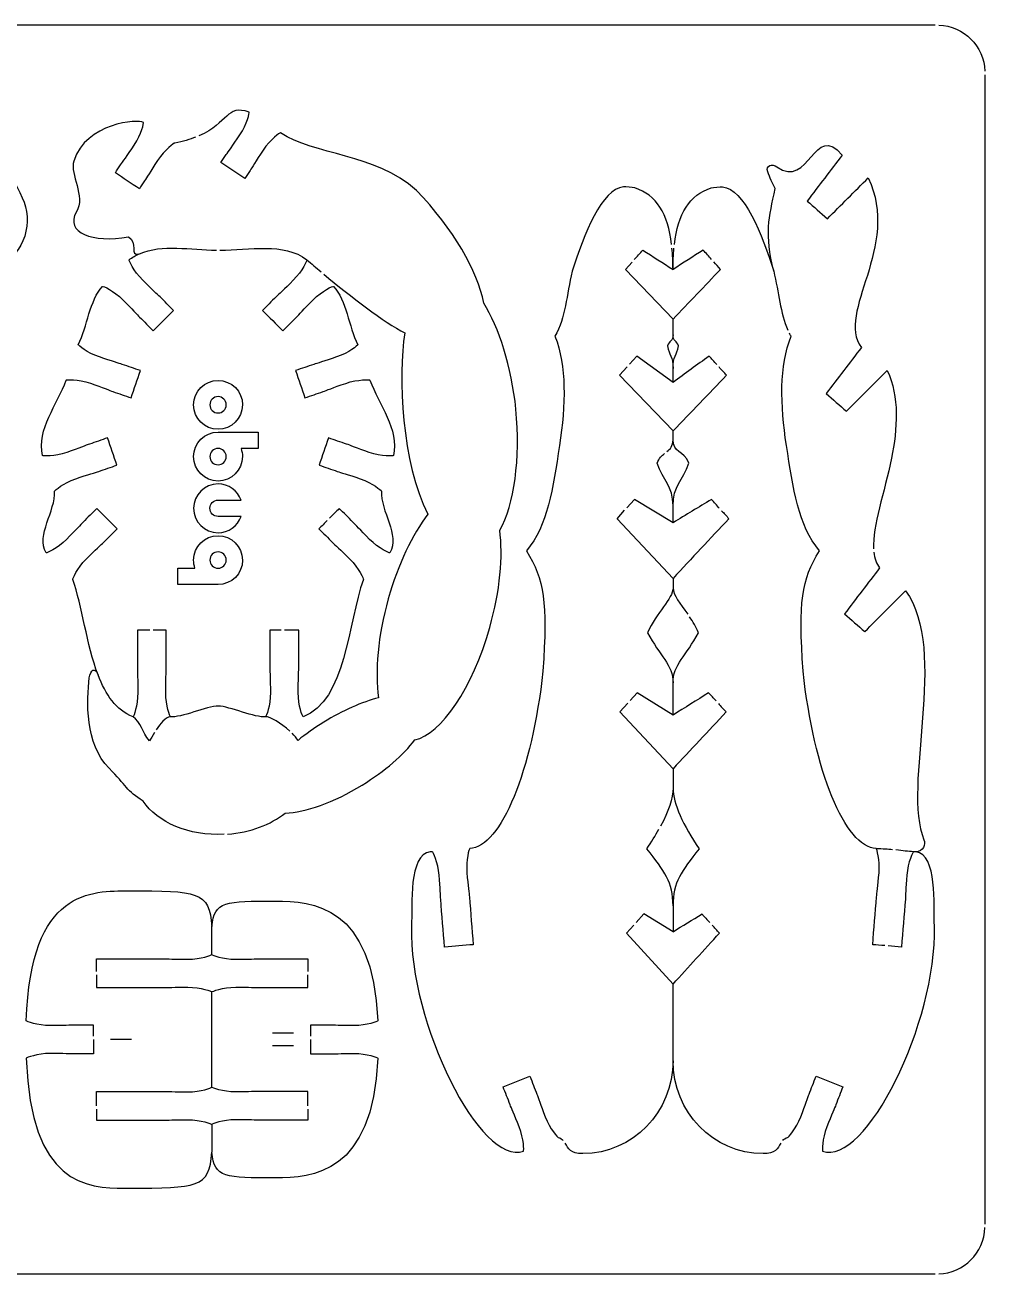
# Model space of a CAD drawing. Extents: x 192 to 412, y 182 to 312.
# Drawn here: x 311.8 to 411.7, y 181.8 to 311.8 of the extents above; entities that cross this region are included whole.
import ezdxf

# ---------------------------------------------------------------- set-up
doc = ezdxf.new("R2010")
doc.units = 0
doc.header["$MEASUREMENT"] = 0
doc.layers.add('DEFAULT', color=7, linetype='CONTINUOUS')

msp = doc.modelspace()

# ---------------------------------------------------------------- linework, layer by layer
at = {"layer": 'DEFAULT', "color": 1}
for points in [[(406.57, 311.81), (196.92, 311.81)], [(411.75, 186.99), (411.75, 306.64)], [(379.26, 281.18), (374.3, 286.38), (374.99, 287.14)], [(379.26, 274.62), (375.49, 277.35), (374.74, 276.51)], [(379.26, 269.57), (373.68, 275.35), (374.5, 276.25)], [(379.26, 260.01), (375.25, 262.43), (374.46, 261.55)], [(379.26, 254.22), (373.44, 260.43), (374.22, 261.3)], [(379.26, 239.99), (375.54, 242.3), (374.8, 241.49)], [(379.26, 234.39), (373.73, 240.31), (374.57, 241.23)], [(379.26, 217.44), (376.23, 219.29), (375.41, 218.39)], [(331.24, 215.07), (331.24, 217.97)], [(379.26, 211.99), (374.42, 217.3), (375.18, 218.13)], [(331.24, 197.37), (331.24, 194.48)], [(406.57, 181.81), (196.92, 181.81)]]:
    msp.add_lwpolyline(points, dxfattribs=at)
at = {"layer": 'DEFAULT', "color": 7}
for points in [[(339.75, 206.88), (337.57, 206.88)], [(322.89, 206.22), (320.71, 206.22)], [(339.75, 205.56), (337.57, 205.56)]]:
    msp.add_lwpolyline(points, dxfattribs=at)
at = {"layer": 'DEFAULT', "color": 1}
for points in [[(406.92, 311.81), (409.54, 311.72), (411.65, 309.61), (411.74, 306.99)], [(341.15, 287.37), (341.61, 286.97), (342.11, 286.55), (342.63, 286.12)], [(378.63, 267.42), (378.98, 267.69), (379.26, 267.97), (379.26, 268.65)], [(326.94, 239.82), (326.38, 239.75), (325.88, 239.11), (325.46, 238.47)], [(339.35, 238.33), (338.47, 239.12), (337.3, 239.86), (336.84, 239.82)], [(379.26, 232.4), (379.26, 231.33), (378.78, 229.95), (377.97, 228.43)], [(400.42, 226.1), (401.09, 226.1), (401.64, 226.06), (402.12, 226.01)], [(406.92, 181.82), (409.55, 181.91), (411.65, 184.02), (411.74, 186.64)]]:
    msp.add_open_spline(points, degree=3, dxfattribs=at)
for points, knots in [([(332.88, 227.6), (335.26, 227.77), (337.37, 228.59), (338.89, 229.79), (340.96, 229.85), (343.94, 230.88), (346.91, 232.71), (349.28, 234.17), (351.2, 235.85), (352.38, 237.4), (355.13, 238.01), (358.4, 242.8), (360.18, 249.12), (361.26, 252.93), (361.58, 256.54), (361.22, 259.23), (362.73, 261.87), (363.4, 266.66), (362.9, 271.82), (362.47, 276.23), (361.11, 280.38), (359.56, 282.87), (358.92, 286.2), (356.41, 290.58), (352.55, 294.6), (348.26, 298.44), (341.87, 298.27), (338.39, 300.59), (338.34, 300.61), (337.35, 299.93), (336.58, 298.78), (335.82, 297.63), (335.43, 296.95), (335.24, 296.67), (335.06, 296.39), (334.88, 296.11), (334.69, 295.83), (333.86, 296.39), (333.03, 296.94), (332.19, 297.49), (332.38, 297.77), (332.56, 298.05), (332.74, 298.33), (332.94, 298.61), (333.4, 299.23), (334.17, 300.38), (334.93, 301.53), (335.18, 302.71), (335.13, 302.74), (332.7, 303.57), (333.07, 301.64), (329.88, 300.27)], [0, 0, 0, 0, 1, 1, 1, 2, 2, 2, 3.01, 3.01, 3.01, 4.01, 4.01, 4.01, 5.01, 5.01, 5.01, 6.01, 6.01, 6.01, 7.01, 7.01, 7.01, 8.01, 8.01, 8.01, 9.01, 9.01, 9.01, 10.01, 10.01, 10.01, 11.01, 11.01, 11.01, 13.841213, 13.841213, 13.841213, 22.340342, 22.340342, 22.340342, 25.168501, 25.168501, 25.168501, 26.168501, 26.168501, 26.168501, 27.168501, 27.168501, 27.168501, 28.168501, 28.168501, 28.168501, 28.168501]), ([(329.55, 300.14), (328.96, 299.91), (328.25, 299.69), (327.39, 299.52), (327.34, 299.55), (326.35, 298.86), (325.59, 297.71), (324.83, 296.56), (324.44, 295.89), (324.25, 295.6), (324.06, 295.32), (323.88, 295.05), (323.7, 294.77), (322.86, 295.32), (322.03, 295.87), (321.2, 296.43), (321.38, 296.71), (321.56, 296.98), (321.75, 297.26), (321.94, 297.55), (322.41, 298.17), (323.17, 299.32), (323.94, 300.47), (324.18, 301.65), (324.13, 301.68), (323.59, 302.04), (318.13, 301.64), (316.87, 297.65), (316.43, 296.26), (318.13, 294), (317.15, 292.36), (315.88, 290.23), (318.85, 289.06), (322.56, 289.77), (323.58, 289.2), (322.63, 287.7), (323.68, 287.99), (323.68, 287.99), (323.69, 288), (323.7, 288)], [0, 0, 0, 0, 1.041373, 1.041373, 1.041373, 2.082746, 2.082746, 2.082746, 3.124119, 3.124119, 3.124119, 6.070729, 6.070729, 6.070729, 14.929302, 14.929302, 14.929302, 17.880803, 17.880803, 17.880803, 18.922176, 18.922176, 18.922176, 19.963549, 19.963549, 19.963549, 21.004922, 21.004922, 21.004922, 22.046295, 22.046295, 22.046295, 23.087668, 23.087668, 23.087668, 24.129041, 24.129041, 24.129041, 25.170414, 25.170414, 25.170414, 25.170414]), ([(389.74, 286.19), (388.79, 290.08), (389.23, 291.74), (389.91, 294.78), (389.6, 295.34), (389.34, 295.93), (389.12, 296.54), (388.9, 297.18), (389.58, 297.41), (390.07, 297.06), (393.45, 294.64), (393.97, 301.85), (396.88, 298.27), (395.66, 296.68), (394.44, 295.09), (393.23, 293.49), (393.93, 292.88), (394.63, 292.26), (395.33, 291.65), (396.75, 293.07), (398.17, 294.48), (399.59, 295.9), (403, 288.71), (396.16, 281.91), (398.87, 278.24), (397.65, 276.64), (396.43, 275.05), (395.21, 273.46), (395.91, 272.84), (396.61, 272.23), (397.31, 271.61), (398.73, 273.03), (400.15, 274.45), (401.57, 275.86), (402.86, 273.15), (402.6, 269.71), (402.02, 266.74), (401.28, 263.13), (400.01, 259.71), (400.14, 257.29)], [0, 0, 0, 0, 1, 1, 1, 2, 2, 2, 3, 3, 3, 4, 4, 4, 21.048975, 21.048975, 21.048975, 28.992516, 28.992516, 28.992516, 46.042983, 46.042983, 46.042983, 47.042983, 47.042983, 47.042983, 64.091165, 64.091165, 64.091165, 72.019757, 72.019757, 72.019757, 89.067409, 89.067409, 89.067409, 90.067409, 90.067409, 90.067409, 91.067409, 91.067409, 91.067409, 91.067409]), ([(288.25, 288.29), (290.03, 294.71), (294.04, 300), (301.75, 298.46), (301.8, 298.48), (302.63, 297.61), (303.14, 296.33), (303.65, 295.04), (303.9, 294.3), (304.02, 293.98), (304.27, 293.36), (304.52, 292.74), (304.77, 292.12), (305.69, 292.49), (306.62, 292.87), (307.55, 293.24), (307.3, 293.86), (307.06, 294.47), (306.81, 295.09), (306.68, 295.41), (306.35, 296.11), (305.84, 297.4), (305.33, 298.67), (305.32, 299.87), (305.38, 299.91), (308.4, 300.46), (310.1, 296.73), (311.51, 293.82), (312.65, 291.45), (311.91, 287.99), (308.89, 286.65), (307.78, 286.16), (306.1, 286.1), (305.24, 286.88)], [0, 0, 0, 0, 1, 1, 1, 2, 2, 2, 3, 3, 3, 8.675964, 8.675964, 8.675964, 17.173755, 17.173755, 17.173755, 22.846194, 22.846194, 22.846194, 23.846194, 23.846194, 23.846194, 24.846194, 24.846194, 24.846194, 25.846194, 25.846194, 25.846194, 26.846194, 26.846194, 26.846194, 27.846194, 27.846194, 27.846194, 27.846194]), ([(379.11, 288.95), (378.73, 292.17), (377.54, 294.15), (375.29, 294.85), (375, 294.94), (374.37, 294.98), (374.1, 294.96), (371.89, 294.82), (369.96, 289.98), (368.77, 286.19), (368.16, 283.68), (368.09, 281.37), (366.97, 279.42), (368.19, 276.33), (368.1, 272.31), (367.44, 268.04), (366.75, 263.59), (366.23, 259.68), (364, 257.09), (365.88, 254.05), (366.2, 251.8), (365.72, 244.56), (364.58, 234.23), (361.39, 226.25), (358.09, 226.1), (358.04, 226.09), (357.69, 224.94), (357.8, 223.56), (357.92, 222.18), (358.03, 221.41), (358.06, 221.07), (358.19, 219.41), (358.33, 217.75), (358.47, 216.09), (357.47, 216.01), (356.47, 215.93), (355.48, 215.84), (355.34, 217.5), (355.2, 219.16), (355.07, 220.82), (355.04, 221.17), (355.02, 221.94), (354.91, 223.32), (354.8, 224.69), (354.26, 225.77), (354.2, 225.77), (354.2, 225.77), (354.2, 225.77), (354.19, 225.77), (354.12, 225.76), (354.06, 225.76), (353.99, 225.76), (351.71, 225.47), (352.11, 220.18), (352.04, 218.02), (351.73, 207.97), (359.26, 192.96), (363.69, 194.61), (363.74, 194.63), (363.75, 195.83), (363.25, 197.12), (362.75, 198.41), (362.42, 199.12), (362.3, 199.44), (362.06, 200.06), (361.81, 200.68), (361.57, 201.3), (362.51, 201.66), (363.44, 202.02), (364.37, 202.39), (364.61, 201.76), (364.85, 201.14), (365.09, 200.52), (365.22, 200.2), (365.45, 199.46), (365.95, 198.17), (366.45, 196.89), (367.27, 196), (367.32, 196.03), (367.55, 195.97), (367.71, 195.85), (367.84, 195.7)], [0, 0, 0, 0, 1, 1, 1, 2, 2, 2, 3, 3, 3, 4, 4, 4, 5, 5, 5, 6, 6, 6, 7, 7, 7, 8, 8, 8, 9, 9, 9, 10, 10, 10, 24.167569, 24.167569, 24.167569, 32.665448, 32.665448, 32.665448, 46.832184, 46.832184, 46.832184, 47.832184, 47.832184, 47.832184, 48.832184, 48.832184, 48.832184, 48.862184, 48.862184, 48.862184, 49.862184, 49.862184, 49.862184, 50.862184, 50.862184, 50.862184, 51.862184, 51.862184, 51.862184, 52.862184, 52.862184, 52.862184, 53.862184, 53.862184, 53.862184, 59.52489, 59.52489, 59.52489, 68.019083, 68.019083, 68.019083, 73.682513, 73.682513, 73.682513, 74.682513, 74.682513, 74.682513, 75.682513, 75.682513, 75.682513, 76.682513, 76.682513, 76.682513, 76.682513]), ([(379.4, 288.95), (379.79, 292.17), (380.97, 294.15), (383.22, 294.85), (383.51, 294.94), (384.15, 294.98), (384.42, 294.96), (386.62, 294.82), (388.56, 289.98), (389.74, 286.19), (390.29, 283.94), (390.4, 281.85), (391.23, 280.04)], [0, 0, 0, 0, 1, 1, 1, 2, 2, 2, 3, 3, 3, 4, 4, 4, 4]), ([(324.78, 248.82), (324.35, 248.82), (323.92, 248.82), (323.49, 248.82), (323.49, 247.49), (323.49, 246.16), (323.49, 244.83), (323.49, 244.48), (323.54, 243.71), (323.54, 242.33), (323.54, 240.94), (323.1, 239.82), (323.04, 239.82), (321.28, 240.47), (320.19, 242.13), (319.4, 244.17), (318.2, 247.32), (317.74, 251.38), (316.76, 254.1), (316.72, 254.14), (317.19, 255.25), (318.17, 256.23), (319.15, 257.21), (319.73, 257.72), (319.97, 257.96), (320.45, 258.43), (320.92, 258.9), (321.39, 259.37), (320.68, 260.08), (319.98, 260.79), (319.27, 261.49), (318.8, 261.02), (318.33, 260.55), (317.85, 260.08), (317.61, 259.84), (317.1, 259.26), (316.12, 258.28), (315.14, 257.3), (314.04, 256.82), (313.99, 256.87), (312.94, 258.74), (314.98, 261.22), (314.88, 263.3), (314.88, 263.36), (315.79, 264.14), (317.08, 264.59), (318.39, 265.03), (319.14, 265.24), (319.47, 265.35), (320.1, 265.57), (320.73, 265.78), (321.36, 266), (321.03, 266.94), (320.71, 267.89), (320.39, 268.84), (319.76, 268.62), (319.13, 268.4), (318.5, 268.19), (318.17, 268.08), (317.46, 267.78), (316.15, 267.33), (314.84, 266.88), (313.64, 266.94), (313.62, 266.99), (313, 269.76), (315.18, 272.3), (316.07, 274.85), (316.09, 274.9), (317.29, 274.96), (318.6, 274.52), (319.91, 274.07), (320.62, 273.77), (320.95, 273.66), (321.58, 273.44), (322.21, 273.23), (322.84, 273.01), (323.16, 273.95), (323.49, 274.9), (323.81, 275.84), (323.18, 276.06), (322.55, 276.28), (321.92, 276.49), (321.6, 276.6), (320.85, 276.81), (319.54, 277.26), (318.25, 277.7), (317.34, 278.48), (317.34, 278.54), (318.29, 280.46), (318.52, 283.16), (319.87, 284.61), (319.91, 284.65), (321.02, 284.18), (321.99, 283.2), (322.97, 282.22), (323.48, 281.64), (323.73, 281.4), (324.2, 280.93), (324.67, 280.45), (325.14, 279.98), (325.85, 280.69), (326.55, 281.4), (327.26, 282.1), (326.79, 282.57), (326.32, 283.04), (325.85, 283.52), (325.6, 283.76), (325.02, 284.27), (324.05, 285.25), (323.07, 286.23), (322.59, 287.34), (322.63, 287.37), (322.97, 287.63), (323.32, 287.83), (323.68, 287.99), (323.68, 287.99), (323.69, 288), (323.7, 288), (326.06, 289.05), (329.03, 288.39), (331.73, 288.37)], [0, 0, 0, 0, 3.65, 3.65, 3.65, 14.981, 14.981, 14.981, 15.981, 15.981, 15.981, 16.981, 16.981, 16.981, 17.981, 17.981, 17.981, 18.981, 18.981, 18.981, 19.981, 19.981, 19.981, 20.981, 20.981, 20.981, 26.64493, 26.64493, 26.64493, 35.144353, 35.144353, 35.144353, 40.808283, 40.808283, 40.808283, 41.808283, 41.808283, 41.808283, 42.808283, 42.808283, 42.808283, 43.808283, 43.808283, 43.808283, 44.808283, 44.808283, 44.808283, 45.808283, 45.808283, 45.808283, 51.473018, 51.473018, 51.473018, 59.978834, 59.978834, 59.978834, 65.646482, 65.646482, 65.646482, 66.646482, 66.646482, 66.646482, 67.646482, 67.646482, 67.646482, 68.646482, 68.646482, 68.646482, 69.646482, 69.646482, 69.646482, 70.646482, 70.646482, 70.646482, 76.309948, 76.309948, 76.309948, 84.800411, 84.800411, 84.800411, 90.46933, 90.46933, 90.46933, 91.46933, 91.46933, 91.46933, 92.46933, 92.46933, 92.46933, 93.46933, 93.46933, 93.46933, 94.46933, 94.46933, 94.46933, 95.46933, 95.46933, 95.46933, 101.126184, 101.126184, 101.126184, 109.625619, 109.625619, 109.625619, 115.296616, 115.296616, 115.296616, 116.296616, 116.296616, 116.296616, 117.296616, 117.296616, 117.296616, 118.296616, 118.296616, 118.296616, 120.296616, 120.296616, 120.296616, 121.296616, 121.296616, 121.296616, 121.296616]), ([(332.08, 288.36), (335.14, 288.38), (338.72, 289.22), (341.15, 287.37), (341.19, 287.34), (340.71, 286.23), (339.73, 285.25), (338.76, 284.27), (338.17, 283.76), (337.93, 283.52), (337.46, 283.04), (336.99, 282.57), (336.52, 282.1), (337.23, 281.39), (337.93, 280.69), (338.64, 279.98), (339.11, 280.45), (339.58, 280.92), (340.05, 281.4), (340.29, 281.63), (340.81, 282.22), (341.79, 283.2), (342.76, 284.18), (343.87, 284.65), (343.91, 284.61), (345.26, 283.16), (345.49, 280.46), (346.44, 278.54), (346.44, 278.48), (345.53, 277.7), (344.24, 277.26), (342.93, 276.81), (342.18, 276.6), (341.86, 276.49), (341.23, 276.28), (340.6, 276.06), (339.97, 275.85), (340.29, 274.9), (340.61, 273.96), (340.94, 273.01), (341.57, 273.23), (342.2, 273.44), (342.83, 273.66), (343.15, 273.77), (343.87, 274.07), (345.18, 274.51), (346.49, 274.96), (347.69, 274.9), (347.71, 274.85), (348.6, 272.3), (350.78, 269.76), (350.16, 266.99), (350.14, 266.94), (348.94, 266.88), (347.63, 267.33), (346.33, 267.78), (345.61, 268.07), (345.28, 268.19), (344.65, 268.4), (344.02, 268.62), (343.39, 268.83), (343.07, 267.89), (342.74, 266.94), (342.42, 266), (343.05, 265.78), (343.68, 265.57), (344.31, 265.35), (344.63, 265.24), (345.39, 265.03), (346.69, 264.59), (347.99, 264.14), (348.9, 263.37), (348.9, 263.3), (348.8, 261.22), (350.84, 258.73), (349.78, 256.87), (349.75, 256.83), (348.64, 257.3), (347.66, 258.28), (346.68, 259.26), (346.17, 259.84), (345.93, 260.08), (345.46, 260.55), (344.98, 261.02), (344.51, 261.49), (344.18, 261.16), (343.84, 260.82), (343.5, 260.48)], [0, 0, 0, 0, 1, 1, 1, 2, 2, 2, 3, 3, 3, 8.66393, 8.66393, 8.66393, 17.163353, 17.163353, 17.163353, 22.827283, 22.827283, 22.827283, 23.827283, 23.827283, 23.827283, 24.827283, 24.827283, 24.827283, 25.827283, 25.827283, 25.827283, 26.827283, 26.827283, 26.827283, 27.827283, 27.827283, 27.827283, 33.492964, 33.492964, 33.492964, 41.990264, 41.990264, 41.990264, 47.663517, 47.663517, 47.663517, 48.663517, 48.663517, 48.663517, 49.663517, 49.663517, 49.663517, 50.663517, 50.663517, 50.663517, 51.663517, 51.663517, 51.663517, 52.663517, 52.663517, 52.663517, 58.327628, 58.327628, 58.327628, 66.829115, 66.829115, 66.829115, 72.502369, 72.502369, 72.502369, 73.502369, 73.502369, 73.502369, 74.502369, 74.502369, 74.502369, 75.502369, 75.502369, 75.502369, 76.502369, 76.502369, 76.502369, 77.502369, 77.502369, 77.502369, 83.174072, 83.174072, 83.174072, 87.230744, 87.230744, 87.230744, 87.230744]), ([(375.22, 287.4), (375.52, 287.72), (375.82, 288.05), (376.12, 288.38), (377.16, 287.71), (378.21, 287.04), (379.26, 286.36), (379.26, 287.16), (379.22, 287.91), (379.15, 288.6)], [0, 0, 0, 0, 3.75883, 3.75883, 3.75883, 14.339243, 14.339243, 14.339243, 15.339243, 15.339243, 15.339243, 15.339243]), ([(383.28, 287.41), (382.99, 287.73), (382.69, 288.06), (382.4, 288.38), (381.35, 287.71), (380.3, 287.04), (379.26, 286.36), (379.26, 287.17), (379.29, 287.91), (379.36, 288.6)], [0, 0, 0, 0, 3.716517, 3.716517, 3.716517, 14.290196, 14.290196, 14.290196, 15.290196, 15.290196, 15.290196, 15.290196]), ([(383.81, 276.48), (383.55, 276.77), (383.28, 277.06), (383.02, 277.35), (381.77, 276.44), (380.51, 275.53), (379.26, 274.62), (379.26, 275.1), (379.26, 275.58), (379.26, 276.06), (379.26, 277.35), (379.66, 277.41), (379.83, 278.43), (379.66, 278.9), (379.26, 278.92), (379.26, 279.56), (379.26, 280.1), (379.26, 280.64), (379.26, 281.18), (380.91, 282.92), (382.56, 284.65), (384.21, 286.38), (383.98, 286.64), (383.75, 286.89), (383.52, 287.15)], [0, 0, 0, 0, 3.32778, 3.32778, 3.32778, 16.490206, 16.490206, 16.490206, 20.571206, 20.571206, 20.571206, 21.571206, 21.571206, 21.571206, 22.571206, 22.571206, 22.571206, 27.162206, 27.162206, 27.162206, 47.525656, 47.525656, 47.525656, 50.469877, 50.469877, 50.469877, 50.469877]), ([(342.9, 285.89), (345.75, 283.52), (349.14, 280.89), (351.34, 279.76), (350.61, 275.34), (351.03, 266.13), (353.74, 260.91), (352.13, 258.79), (350.63, 255.7), (349.62, 252.1), (348.52, 248.2), (348.21, 244.51), (348.61, 241.79), (346.88, 241.34), (344.88, 240.47), (342.89, 239.25), (341.92, 238.65), (341.02, 238.01), (340.22, 237.36), (340.08, 237.58), (339.86, 237.84), (339.6, 238.1)], [0, 0, 0, 0, 1, 1, 1, 2, 2, 2, 3, 3, 3, 4, 4, 4, 5, 5, 5, 6, 6, 6, 7, 7, 7, 7]), ([(379.26, 279.56), (379.26, 278.92), (378.86, 278.9), (378.68, 278.43), (378.85, 277.41), (379.26, 277.35), (379.26, 276.06)], [0, 0, 0, 0, 1, 1, 1, 2, 2, 2, 2]), ([(401.3, 215.99), (400.88, 216.02), (400.46, 216.06), (400.05, 216.09), (400.18, 217.75), (400.32, 219.41), (400.46, 221.07), (400.48, 221.41), (400.6, 222.18), (400.71, 223.56), (400.83, 224.94), (400.47, 226.09), (400.42, 226.09), (397.13, 226.25), (393.93, 234.23), (392.8, 244.56), (392.32, 251.8), (392.63, 254.05), (394.51, 257.09), (392.29, 259.68), (391.76, 263.59), (391.07, 268.04), (390.41, 272.31), (390.33, 276.33), (391.55, 279.42), (391.49, 279.52), (391.44, 279.62), (391.38, 279.73)], [0, 0, 0, 0, 3.552774, 3.552774, 3.552774, 17.721165, 17.721165, 17.721165, 18.721165, 18.721165, 18.721165, 19.721165, 19.721165, 19.721165, 20.721165, 20.721165, 20.721165, 21.721165, 21.721165, 21.721165, 22.721165, 22.721165, 22.721165, 23.721165, 23.721165, 23.721165, 24.721165, 24.721165, 24.721165, 24.721165]), ([(384.08, 261.52), (383.81, 261.82), (383.53, 262.13), (383.26, 262.43), (381.93, 261.62), (380.59, 260.82), (379.26, 260.01), (379.26, 260.59), (379.26, 261.17), (379.26, 261.75), (379.26, 263.86), (380.26, 264.32), (380.92, 266.22), (380.36, 267.55), (379.26, 267.28), (379.26, 268.65), (379.26, 268.96), (379.26, 269.26), (379.26, 269.57), (381.12, 271.5), (382.98, 273.42), (384.84, 275.35), (384.57, 275.64), (384.31, 275.93), (384.05, 276.22)], [0, 0, 0, 0, 3.472137, 3.472137, 3.472137, 16.721139, 16.721139, 16.721139, 21.640139, 21.640139, 21.640139, 22.640139, 22.640139, 22.640139, 23.640139, 23.640139, 23.640139, 26.230139, 26.230139, 26.230139, 49.003365, 49.003365, 49.003365, 52.329667, 52.329667, 52.329667, 52.329667]), ([(379.26, 261.75), (379.26, 263.86), (378.26, 264.32), (377.6, 266.22), (377.81, 266.71), (378.08, 266.99), (378.36, 267.2)], [0, 0, 0, 0, 1, 1, 1, 2, 2, 2, 2]), ([(343.25, 260.24), (342.97, 259.95), (342.68, 259.66), (342.39, 259.37), (342.86, 258.9), (343.34, 258.43), (343.81, 257.96), (344.05, 257.72), (344.63, 257.2), (345.61, 256.23), (346.59, 255.25), (347.06, 254.14), (347.02, 254.1), (345.41, 249.61), (345.2, 241.46), (340.74, 239.82), (340.69, 239.82), (340.24, 240.94), (340.24, 242.33), (340.24, 243.71), (340.29, 244.48), (340.29, 244.83), (340.29, 246.16), (340.29, 247.49), (340.29, 248.82), (339.79, 248.82), (339.3, 248.82), (338.8, 248.82)], [0, 0, 0, 0, 3.450681, 3.450681, 3.450681, 9.113903, 9.113903, 9.113903, 10.113903, 10.113903, 10.113903, 11.113903, 11.113903, 11.113903, 12.113903, 12.113903, 12.113903, 13.113903, 13.113903, 13.113903, 14.113903, 14.113903, 14.113903, 25.444903, 25.444903, 25.444903, 29.664903, 29.664903, 29.664903, 29.664903]), ([(384.32, 261.26), (384.57, 260.99), (384.82, 260.71), (385.08, 260.43), (383.14, 258.36), (381.2, 256.29), (379.26, 254.22), (379.26, 253.89), (379.26, 253.55), (379.26, 253.22), (379.26, 252.49), (380.01, 251.6), (380.79, 250.5)], [0, 0, 0, 0, 3.180401, 3.180401, 3.180401, 27.307795, 27.307795, 27.307795, 30.147795, 30.147795, 30.147795, 31.147795, 31.147795, 31.147795, 31.147795]), ([(400.17, 256.94), (400.25, 256.31), (400.44, 255.75), (400.77, 255.3), (399.55, 253.71), (398.33, 252.12), (397.12, 250.52), (397.82, 249.91), (398.52, 249.29), (399.23, 248.68), (400.64, 250.09), (402.06, 251.51), (403.48, 252.93), (408.01, 246.65), (403.03, 232.55), (405.39, 227.01), (405.59, 226.54), (405.3, 225.77), (404.52, 225.76), (404.46, 225.77), (404.39, 225.77), (404.32, 225.77), (404.32, 225.77), (404.31, 225.77), (404.31, 225.77), (403.74, 225.77), (403.19, 225.88), (402.46, 225.97)], [0, 0, 0, 0, 1, 1, 1, 18.041034, 18.041034, 18.041034, 25.989187, 25.989187, 25.989187, 43.037533, 43.037533, 43.037533, 44.037533, 44.037533, 44.037533, 45.037533, 45.037533, 45.037533, 46.037533, 46.037533, 46.037533, 46.068533, 46.068533, 46.068533, 47.068533, 47.068533, 47.068533, 47.068533]), ([(379.26, 253.22), (379.26, 252.11), (377.5, 250.63), (376.6, 248.56), (377.88, 246.17), (379.26, 245.24), (379.26, 243.34)], [0, 0, 0, 0, 1, 1, 1, 2, 2, 2, 2]), ([(383.74, 241.46), (383.49, 241.74), (383.23, 242.02), (382.97, 242.3), (381.73, 241.53), (380.5, 240.76), (379.26, 239.99), (379.26, 241.11), (379.26, 242.23), (379.26, 243.34), (379.26, 245.24), (380.64, 246.17), (381.91, 248.56), (381.66, 249.16), (381.33, 249.7), (380.99, 250.2)], [0, 0, 0, 0, 3.242283, 3.242283, 3.242283, 15.643548, 15.643548, 15.643548, 25.143548, 25.143548, 25.143548, 26.143548, 26.143548, 26.143548, 27.143548, 27.143548, 27.143548, 27.143548]), ([(338.45, 248.82), (338.07, 248.82), (337.68, 248.82), (337.29, 248.82), (337.29, 247.49), (337.29, 246.16), (337.29, 244.83), (337.29, 244.48), (337.34, 243.71), (337.34, 242.33), (337.34, 240.94), (336.9, 239.82), (336.84, 239.82), (335.8, 239.65), (333.09, 240.92), (331.91, 240.92), (330.78, 240.93), (327.95, 239.66), (326.94, 239.82), (326.89, 239.82), (326.44, 240.94), (326.44, 242.33), (326.44, 243.71), (326.49, 244.48), (326.49, 244.83), (326.49, 246.16), (326.49, 247.49), (326.49, 248.82), (326.04, 248.82), (325.58, 248.82), (325.13, 248.82)], [0, 0, 0, 0, 3.291, 3.291, 3.291, 14.622, 14.622, 14.622, 15.622, 15.622, 15.622, 16.622, 16.622, 16.622, 17.622, 17.622, 17.622, 18.622, 18.622, 18.622, 19.622, 19.622, 19.622, 20.622, 20.622, 20.622, 31.953, 31.953, 31.953, 35.813, 35.813, 35.813, 35.813]), ([(332.53, 227.58), (328.83, 227.39), (325.58, 228.82), (324.1, 231.03), (322.37, 232.07), (322.33, 232.66), (320.56, 234.45), (318.03, 236.98), (318.19, 241.51), (318.49, 243.87), (318.59, 244.71), (319.1, 245.03), (319.4, 244.17)], [0, 0, 0, 0, 1, 1, 1, 2, 2, 2, 3, 3, 3, 4, 4, 4, 4]), ([(383.98, 241.2), (384.25, 240.9), (384.52, 240.6), (384.79, 240.31), (382.94, 238.33), (381.1, 236.36), (379.26, 234.39), (379.26, 233.72), (379.26, 233.06), (379.26, 232.4), (379.26, 230.79), (380.34, 228.48), (381.99, 226.07), (380.12, 223.69), (379.26, 222.63), (379.26, 220.14), (379.26, 219.24), (379.26, 218.34), (379.26, 217.44), (380.26, 218.05), (381.27, 218.67), (382.28, 219.29), (382.55, 218.99), (382.83, 218.69), (383.1, 218.39)], [0, 0, 0, 0, 3.417783, 3.417783, 3.417783, 26.37828, 26.37828, 26.37828, 32.00628, 32.00628, 32.00628, 33.00628, 33.00628, 33.00628, 34.00628, 34.00628, 34.00628, 41.67528, 41.67528, 41.67528, 51.726421, 51.726421, 51.726421, 55.188669, 55.188669, 55.188669, 55.188669]), ([(325.27, 238.18), (325.06, 237.84), (324.89, 237.52), (324.74, 237.31), (323.99, 238.17), (323.84, 239.28), (323.04, 239.82)], [0, 0, 0, 0, 1, 1, 1, 2, 2, 2, 2]), ([(379.26, 220.14), (379.26, 222.63), (378.39, 223.69), (376.53, 226.07), (377, 226.77), (377.43, 227.46), (377.8, 228.12)], [0, 0, 0, 0, 1, 1, 1, 2, 2, 2, 2]), ([(390.68, 195.71), (390.8, 195.85), (390.96, 195.97), (391.19, 196.03), (391.24, 196), (392.06, 196.89), (392.56, 198.17), (393.06, 199.46), (393.3, 200.2), (393.42, 200.52), (393.66, 201.14), (393.9, 201.76), (394.15, 202.39), (395.08, 202.02), (396.01, 201.66), (396.94, 201.3), (396.7, 200.68), (396.46, 200.06), (396.22, 199.44), (396.09, 199.12), (395.77, 198.41), (395.27, 197.12), (394.77, 195.83), (394.78, 194.63), (394.83, 194.61), (399.25, 192.96), (406.78, 207.97), (406.47, 218.02), (406.41, 220.18), (406.8, 225.47), (404.52, 225.76), (404.46, 225.76), (404.39, 225.76), (404.32, 225.77), (404.32, 225.77), (404.31, 225.77), (404.31, 225.77), (404.26, 225.77), (403.72, 224.7), (403.6, 223.32), (403.49, 221.94), (403.48, 221.17), (403.45, 220.82), (403.31, 219.16), (403.17, 217.5), (403.04, 215.84), (402.57, 215.88), (402.11, 215.92), (401.65, 215.96)], [0, 0, 0, 0, 1, 1, 1, 2, 2, 2, 3, 3, 3, 8.664, 8.664, 8.664, 17.158554, 17.158554, 17.158554, 22.821984, 22.821984, 22.821984, 23.821984, 23.821984, 23.821984, 24.821984, 24.821984, 24.821984, 25.821984, 25.821984, 25.821984, 26.821984, 26.821984, 26.821984, 27.821984, 27.821984, 27.821984, 27.852984, 27.852984, 27.852984, 28.852984, 28.852984, 28.852984, 29.852984, 29.852984, 29.852984, 44.020296, 44.020296, 44.020296, 47.974175, 47.974175, 47.974175, 47.974175]), ([(318.94, 206.57), (318.94, 206.96), (318.94, 207.34), (318.94, 207.72), (318.27, 207.72), (317.6, 207.72), (316.94, 207.72), (316.59, 207.72), (315.82, 207.67), (314.44, 207.67), (313.05, 207.67), (311.93, 208.12), (311.93, 208.17), (312.37, 221.96), (318.78, 221.69), (322.6, 221.69), (329.73, 221.69), (331.02, 221.69), (331.24, 217.97)], [0, 0, 0, 0, 3.26, 3.26, 3.26, 8.93, 8.93, 8.93, 9.93, 9.93, 9.93, 10.93, 10.93, 10.93, 11.93, 11.93, 11.93, 12.93, 12.93, 12.93, 12.93]), ([(331.24, 217.97), (331.48, 220.63), (332.68, 220.63), (337.87, 220.63), (341.67, 220.63), (348.03, 220.23), (348.53, 208.17), (348.53, 208.12), (347.41, 207.67), (346.03, 207.67), (344.64, 207.67), (343.87, 207.72), (343.53, 207.72), (342.86, 207.72), (342.19, 207.72), (341.53, 207.72), (341.53, 207.34), (341.53, 206.96), (341.53, 206.57)], [0, 0, 0, 0, 1, 1, 1, 2, 2, 2, 3, 3, 3, 4, 4, 4, 9.67, 9.67, 9.67, 12.93, 12.93, 12.93, 12.93]), ([(390.47, 195.42), (390.16, 194.9), (389.92, 194.28), (388.64, 194.35), (383.45, 194.35), (379.26, 198.67), (379.26, 204.01), (379.26, 206.67), (379.26, 209.33), (379.26, 211.99), (380.87, 213.76), (382.48, 215.53), (384.1, 217.3), (383.84, 217.57), (383.59, 217.85), (383.34, 218.13)], [0, 0, 0, 0, 1, 1, 1, 2, 2, 2, 24.621, 24.621, 24.621, 44.978648, 44.978648, 44.978648, 48.172633, 48.172633, 48.172633, 48.172633]), ([(319.23, 213.3), (319.23, 213.74), (319.23, 214.18), (319.23, 214.62), (321.57, 214.62), (323.9, 214.62), (326.24, 214.62), (326.58, 214.62), (327.35, 214.57), (328.74, 214.57), (330.12, 214.57), (331.24, 215.02), (331.24, 215.07)], [0, 0, 0, 0, 3.75, 3.75, 3.75, 23.6, 23.6, 23.6, 24.6, 24.6, 24.6, 25.6, 25.6, 25.6, 25.6]), ([(331.24, 215.07), (331.24, 215.02), (332.36, 214.57), (333.74, 214.57), (335.12, 214.57), (335.9, 214.62), (336.24, 214.62), (337.91, 214.62), (339.57, 214.62), (341.24, 214.62), (341.24, 214.18), (341.24, 213.74), (341.24, 213.3)], [0, 0, 0, 0, 1, 1, 1, 2, 2, 2, 16.17, 16.17, 16.17, 19.92, 19.92, 19.92, 19.92]), ([(319.23, 212.95), (319.23, 212.51), (319.23, 212.06), (319.23, 211.62), (321.57, 211.62), (323.9, 211.62), (326.24, 211.62), (326.58, 211.62), (327.35, 211.67), (328.74, 211.67), (330.12, 211.67), (331.24, 211.23), (331.24, 211.17)], [0, 0, 0, 0, 3.76, 3.76, 3.76, 23.61, 23.61, 23.61, 24.61, 24.61, 24.61, 25.61, 25.61, 25.61, 25.61]), ([(341.24, 199.32), (341.24, 199.82), (341.24, 200.32), (341.24, 200.82), (339.57, 200.82), (337.91, 200.82), (336.24, 200.82), (335.9, 200.82), (335.12, 200.77), (333.74, 200.77), (332.36, 200.77), (331.24, 201.22), (331.24, 201.27), (331.24, 204.57), (331.24, 207.87), (331.24, 211.17), (331.24, 211.22), (332.36, 211.67), (333.74, 211.67), (335.12, 211.67), (335.9, 211.62), (336.24, 211.62), (337.91, 211.62), (339.57, 211.62), (341.24, 211.62), (341.24, 212.06), (341.24, 212.51), (341.24, 212.95)], [0, 0, 0, 0, 4.25, 4.25, 4.25, 18.42, 18.42, 18.42, 19.42, 19.42, 19.42, 20.42, 20.42, 20.42, 48.471, 48.471, 48.471, 49.471, 49.471, 49.471, 50.471, 50.471, 50.471, 64.641, 64.641, 64.641, 68.401, 68.401, 68.401, 68.401]), ([(318.94, 206.22), (318.94, 205.72), (318.94, 205.22), (318.94, 204.72), (318.27, 204.72), (317.6, 204.72), (316.94, 204.72), (316.59, 204.72), (315.82, 204.77), (314.44, 204.77), (313.05, 204.77), (311.93, 204.32), (311.93, 204.27), (312.36, 191.01), (318.3, 190.76), (322.15, 190.76), (322.3, 190.76), (322.45, 190.76), (322.6, 190.76), (329.73, 190.76), (331.02, 190.76), (331.24, 194.48)], [0, 0, 0, 0, 4.25, 4.25, 4.25, 9.92, 9.92, 9.92, 10.92, 10.92, 10.92, 11.92, 11.92, 11.92, 12.92, 12.92, 12.92, 14.2, 14.2, 14.2, 15.2, 15.2, 15.2, 15.2]), ([(341.53, 206.22), (341.53, 205.72), (341.53, 205.22), (341.53, 204.72), (342.19, 204.72), (342.86, 204.72), (343.53, 204.72), (343.87, 204.72), (344.64, 204.77), (346.03, 204.77), (347.41, 204.77), (348.53, 204.33), (348.53, 204.27), (348.03, 192.22), (341.67, 191.82), (337.87, 191.81), (332.68, 191.81), (331.48, 191.81), (331.24, 194.48)], [0, 0, 0, 0, 4.25, 4.25, 4.25, 9.92, 9.92, 9.92, 10.92, 10.92, 10.92, 11.92, 11.92, 11.92, 12.93, 12.93, 12.93, 13.93, 13.93, 13.93, 13.93]), ([(379.26, 204.01), (379.26, 198.67), (375.06, 194.35), (369.87, 194.35), (368.59, 194.28), (368.36, 194.9), (368.04, 195.42)], [0, 0, 0, 0, 1, 1, 1, 2, 2, 2, 2]), ([(319.23, 199.32), (319.23, 199.82), (319.23, 200.32), (319.23, 200.82), (321.57, 200.82), (323.9, 200.82), (326.24, 200.82), (326.58, 200.82), (327.35, 200.77), (328.74, 200.77), (330.12, 200.77), (331.24, 201.22), (331.24, 201.27)], [0, 0, 0, 0, 4.25, 4.25, 4.25, 24.1, 24.1, 24.1, 25.1, 25.1, 25.1, 26.1, 26.1, 26.1, 26.1]), ([(319.23, 198.97), (319.23, 198.59), (319.23, 198.21), (319.23, 197.82), (321.57, 197.82), (323.9, 197.82), (326.24, 197.82), (326.58, 197.82), (327.35, 197.87), (328.74, 197.87), (330.12, 197.87), (331.24, 197.43), (331.24, 197.37)], [0, 0, 0, 0, 3.25, 3.25, 3.25, 23.1, 23.1, 23.1, 24.1, 24.1, 24.1, 25.1, 25.1, 25.1, 25.1]), ([(341.24, 198.97), (341.24, 198.59), (341.24, 198.21), (341.24, 197.82), (339.57, 197.82), (337.91, 197.82), (336.24, 197.82), (335.9, 197.82), (335.12, 197.87), (333.74, 197.87), (332.36, 197.87), (331.24, 197.42), (331.24, 197.37)], [0, 0, 0, 0, 3.25, 3.25, 3.25, 17.42, 17.42, 17.42, 18.42, 18.42, 18.42, 19.42, 19.42, 19.42, 19.42])]:
    msp.add_open_spline(points, degree=3, knots=knots, dxfattribs=at)
at = {"layer": 'DEFAULT', "color": 7}
for points, knots in [([(334.44, 272.28), (334.44, 273.68), (333.3, 274.82), (331.89, 274.82), (330.48, 274.82), (329.35, 273.68), (329.35, 272.28), (329.35, 270.87), (330.49, 269.73), (331.89, 269.73), (333.3, 269.73), (334.43, 270.87), (334.44, 272.28)], [1, 1, 1, 1, 2, 2, 2, 3, 3, 3, 4, 4, 4, 5, 5, 5, 5]), ([(331.04, 272.28), (331.04, 272.75), (331.42, 273.13), (331.89, 273.13), (332.36, 273.13), (332.74, 272.75), (332.74, 272.28), (332.74, 271.81), (332.36, 271.43), (331.89, 271.43), (331.42, 271.43), (331.04, 271.81), (331.04, 272.28)], [0, 0, 0, 0, 1, 1, 1, 2, 2, 2, 3, 3, 3, 4, 4, 4, 4]), ([(334.44, 266.89), (334.43, 267.19), (334.38, 267.48), (334.29, 267.74), (334.89, 267.74), (335.48, 267.74), (336.08, 267.74), (336.08, 268.31), (336.08, 268.87), (336.08, 269.44), (334.68, 269.44), (333.29, 269.44), (331.89, 269.44), (330.49, 269.44), (329.35, 268.3), (329.35, 266.89), (329.35, 265.49), (330.49, 264.35), (331.89, 264.35), (333.3, 264.35), (334.43, 265.49), (334.44, 266.89)], [1, 1, 1, 1, 2, 2, 2, 7.069002, 7.069002, 7.069002, 11.875002, 11.875002, 11.875002, 23.748002, 23.748002, 23.748002, 24.748002, 24.748002, 24.748002, 25.748002, 25.748002, 25.748002, 26.748002, 26.748002, 26.748002, 26.748002]), ([(331.04, 266.89), (331.04, 267.36), (331.42, 267.74), (331.89, 267.74), (332.36, 267.74), (332.74, 267.36), (332.74, 266.89), (332.74, 266.42), (332.36, 266.04), (331.89, 266.04), (331.42, 266.04), (331.04, 266.42), (331.04, 266.89)], [1, 1, 1, 1, 2, 2, 2, 3, 3, 3, 4, 4, 4, 5, 5, 5, 5]), ([(331.89, 258.96), (330.49, 258.96), (329.35, 260.1), (329.35, 261.51), (329.35, 262.91), (330.49, 264.05), (331.89, 264.05), (333, 264.05), (333.94, 263.34), (334.29, 262.35), (333.49, 262.35), (332.69, 262.35), (331.89, 262.36), (331.42, 262.36), (331.04, 261.98), (331.04, 261.51), (331.04, 261.04), (331.42, 260.66), (331.89, 260.66), (332.69, 260.66), (333.49, 260.66), (334.29, 260.66), (333.94, 259.67), (333, 258.96), (331.89, 258.96)], [0, 0, 0, 0, 1, 1, 1, 2, 2, 2, 3, 3, 3, 9.803001, 9.803001, 9.803001, 10.803001, 10.803001, 10.803001, 11.803001, 11.803001, 11.803001, 18.610002, 18.610002, 18.610002, 19.610002, 19.610002, 19.610002, 19.610002]), ([(334.44, 256.12), (334.43, 257.53), (333.3, 258.66), (331.89, 258.66), (330.48, 258.66), (329.35, 257.53), (329.35, 256.12), (329.35, 255.82), (329.4, 255.54), (329.49, 255.27), (328.89, 255.27), (328.3, 255.27), (327.7, 255.27), (327.7, 254.71), (327.7, 254.14), (327.7, 253.58), (329.1, 253.58), (330.49, 253.58), (331.89, 253.58), (333.3, 253.57), (334.44, 254.71), (334.44, 256.12)], [1, 1, 1, 1, 2, 2, 2, 3, 3, 3, 4, 4, 4, 9.074, 9.074, 9.074, 13.882004, 13.882004, 13.882004, 25.749004, 25.749004, 25.749004, 26.749004, 26.749004, 26.749004, 26.749004]), ([(331.04, 256.12), (331.04, 256.59), (331.42, 256.97), (331.89, 256.97), (332.36, 256.97), (332.74, 256.59), (332.74, 256.12), (332.74, 255.65), (332.36, 255.27), (331.89, 255.27), (331.42, 255.27), (331.04, 255.65), (331.04, 256.12)], [1, 1, 1, 1, 2, 2, 2, 3, 3, 3, 4, 4, 4, 5, 5, 5, 5])]:
    msp.add_open_spline(points, degree=3, knots=knots, dxfattribs=at)

doc.saveas('drawing.dxf')
